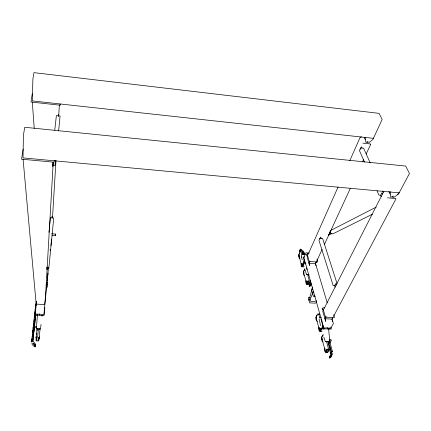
<?xml version="1.0" encoding="UTF-8"?>
<svg xmlns="http://www.w3.org/2000/svg" width="431" height="431" viewBox="0 0 431 431"><rect width="100%" height="100%" fill="white"/><g stroke="black" fill="none" stroke-linecap="round" stroke-linejoin="round"><path stroke-width="0.65" d="M328.567 349.158L328.045 352.105L327.425 352.677L326.644 352.38M320.933 328.039L320.707 329.968L320.028 330.949M322.199 327.328L322.21 326.746M312.497 287.078L312.066 289.352M332.43 351.804L332.107 351.249M307.847 281.184L307.637 283.005L307.028 284.024M308.133 281.858L308.149 281.098M308.634 274.294L308.531 275.274M303.225 264.295L303.241 263.562M304.351 259.37C303.494 259.796 304.081 263.971 304.34 262.635M31.775 341.341L32.158 339.105M32.918 343.216C37.686 347.849 35.471 343.076 32.88 341.363L32.928 339.515L32.438 339.062M34.318 318.078L34.669 316.483M35.207 310.083L35.455 305.918L36.56 304.992M35.38 346.238L35.439 344.994M39.544 315.077L39.679 313.811M52.189 235.482L55.486 235.719L55.615 234.092L51.655 233.812M331.881 354.794C332.425 356.987 327.344 360.036 329.86 356.647M46.968 267.344L47.054 269.639L47.216 268.044L48.838 268.147L53.536 220.23L53.676 217.957L52.167 217.844M52.792 165.585L53.067 162.196M46.995 268.034L47.065 266.891M52.894 165.245L53.035 162.805M44.856 307.696L44.097 315.492L34.959 315.056L35.816 307.244M53.245 162.153L45.508 296.528L44.716 304.539L36.188 304.108L23.069 159.168M48.03 273.114L47.254 281.104M52.232 217.612L52.103 216.459L51.962 217.827L50.449 217.714L49.349 228.365M58.379 116.284L58.487 114.501L58.115 115.788L56.386 115.605L54.753 130.194M52.469 218.091L55.987 160.424M58.691 116.165L59.386 104.765M51.569 239.286L50.944 245.692M304.286 253.293L304.022 252.868M36.754 337.899C36.333 339.407 35.531 337.511 36.091 336.638M301.124 249.84C300.569 248.137 298.597 251.849 300.272 251.645M37.405 329.688C37.475 328.045 37.691 329.273 37.104 328.848M38.451 328.697L37.621 337.274L38.806 337.322L38.661 340.226L38.935 340.237L40.083 328.955M38.591 337.753L38.548 338.491L38.596 338.136M36.743 337.161L36.5 341.05L36.786 340.743L38.343 341.099L38.596 338.885M38.574 337.301L38.122 340.528M39.787 328.621L39.733 329.149L39.377 328.945M41.705 315.233L41.624 315.955M36.861 337.856L36.797 340.474M37.411 315.664L36.269 328.837L40.541 329.02L41.026 324.414M36.802 337.861L36.737 338.41M48.541 267.209L43.881 314.452L35.369 314.048L36.409 301.479M50.179 250.578L50.308 249.247M48.94 232.357L49.215 229.696M55.502 160.79L55.017 165.439L53.148 165.267L52.722 166.808M58.632 130.916L60.071 115.998L58.347 115.815M37.034 328.616L36.026 340.124L36.301 340.134L36.581 337.478M36.716 334.569L36.856 333.238M37.136 330.577L37.276 329.252M42.604 315.083L42.491 316.004L42.173 315.988M332.802 353.571L330.739 356.588L330.178 356.572L329.936 355.995L331.514 354.137L331.865 353.124L328.718 341.891M37.093 314.964L37.185 314.134M54.311 160.31L54.112 162.196L21.55 159.184L23.123 149.11M60.34 103.941L60.2 105.212L30.973 102.018L32.255 93.764M32.848 340.221L34.248 327.479M34.388 326.229L35.606 315.163M32.918 340.797L34.448 326.86M34.582 325.62L35.789 314.63M31.77 340.178L32.912 329.947M33.192 327.431L35.493 306.732M35.628 305.547L36.457 301.533M31.7 342.047L32.131 338.179M32.271 336.902L32.557 334.354M32.697 333.088L32.977 330.566M33.252 328.061L33.747 326.558L36.565 326.267M33.532 325.572L33.807 323.099M33.941 321.871L34.216 319.425M34.485 316.995L34.62 315.788M34.884 313.38L35.153 310.993M35.283 309.803L35.547 307.438M35.805 305.089L35.988 304.178M55.491 235.692L55.615 234.092M301.77 256.892L301.867 257.377M301.177 263.309L301.14 265.453L301.662 266.843L302.562 266.676L303.241 264.849M302.939 264.268L302.584 265.9L301.942 266.509L302.788 266.126M303.144 265.022L303.203 264.289M303.936 261.827L304.351 260.798M305.994 280.7C305.924 281.82 305.531 284.476 307.168 284.503L308.025 282.93M307.89 274.358L307.788 275.226L309.291 280.565L309.027 281.131M308.106 281.847L307.901 283.286M309.415 281.939L308.72 284.347L308.041 284.616L307.54 284.121M318.848 327.134C318.757 328.465 318.401 331.218 320.179 331.471L320.993 330.297L321.219 328.767L321.16 329.591M321.246 329.327L321.316 328.718M322.194 326.86L322.62 324.473M321.698 337.441L321.817 340.592L322.307 341.632L323.067 341.902M324.635 348.038L324.758 351.249L325.572 352.58L326.65 352.052L327.172 349.099L326.876 351.303L326.089 352.359L327.215 352.402L326.913 352.369M326.817 349.848C327.344 350.64 325.19 352.65 326.509 351.89M302.998 265.695L303.128 264.957M308.03 282.531L307.702 283.673L306.964 284.309L307.998 284.374L307.75 284.228M322.232 326.558L322.49 325.917L323.148 325.858M311.775 290.225L309.593 297.918L310.525 301.317L315.449 301.592M304.361 261.326L304.528 260.949M307.158 282.052L306.98 282.359M311.581 284.061C311.29 286.259 306.947 287.698 310.175 284.638M320.976 330.141L320.513 331.035L319.947 331.207L321.041 331.256M321.871 336.735L322.383 335.76L323.148 335.587M312.604 293.414L310.061 299.615L308.849 299.545L309.038 300.752M300.385 251.542L300.876 250.406M302.772 254.651L303.629 252.841M303.208 263.513L301.819 266.159L298.715 254.926L300.105 251.699L301.183 251.779L301.883 254.268M34.48 344.116L34.351 346.416L35.073 346.605M309.528 265.367L307.055 256.79L307.939 254.807M308.251 254.096L338.06 187.038M349.821 160.585L360.214 137.203M304.857 268.675L303.408 271.902L306.678 283.717L308.117 281.077M365.558 137.241L365.062 138.34L366.038 142.709M308.903 263.201L309.797 261.218M319.807 239.065L320.723 237.028L321.31 238.343L322.593 238.44L337.117 283.754M360.3 149.395L361.474 146.793L362.229 148.081L363.656 148.237L370.186 162.87M309.296 262.716L309.964 261.229M32.901 331.881L32.982 327.63L33.392 326.811M316.295 261.665L315.384 263.643L316.025 265.803M328.524 235.175L330.254 231.425M316.462 261.676L315.546 263.653L309.55 263.244M316.79 260.965L322.151 249.355M324.414 244.463L350.381 188.245M362.519 161.964L363.651 159.518M366.188 154.023L370.708 144.245M310.412 280.635L308.698 283.84M310.051 283.943C307.351 287.262 311.915 286.286 310.584 283.857M313.488 291.485L312.971 292.563L312.4 292.768L312.863 292.794M318.434 314.603L318.719 314.043L319.894 318.218M334.72 285.699L335.749 283.668L336.228 285.166M380.638 195.254L381.715 193.136M325.653 321.289L322.754 311.241L323.509 309.765M324.123 308.564L383.886 191.224M319.08 319.064L320.589 325.626M321.682 321.483L323.6 328.772L331.272 329.133L330.798 327.027M390.561 191.752L389.974 192.878L390.885 197.317M325.944 316.78L324.92 318.751L332.08 319.112L332.861 317.642M325.615 317.776L326.122 316.79M321.251 328.023L319.657 330.642L315.934 317.184L317.545 313.978L319.894 314.102M323.25 334.354L321.564 337.538L325.502 351.766L327.167 349.169L328.158 349.212L328.47 348.652L326.655 342.209M332.684 317.631L331.897 319.102L332.657 321.639M333.497 316.446L395.954 198.88M328.169 344.461L330.394 340.522L329.86 340.21M329.99 343.178L331.342 340.409L331.035 339.682L329.85 339.251M302.81 266.089L302.104 266.757L302.88 266.703M304.044 266.342L303.279 267.069L302.675 266.611M314.14 295.65L314.819 295.257M330.572 355.807L330.927 354.794L329.467 349.46M320.939 330.318L320.637 330.749M322.119 330.938L321.531 331.536L320.788 331.299M46.365 288.264L47.324 287.024L47.76 282.542L46.456 282.467M331.487 353.474C329.968 354.147 330.889 351.631 331.66 351.233M299.685 253.035L299.006 254.279L298.769 256.375L299.114 258.104L299.954 258.465M310.972 282.935C308.79 283.517 310.137 285.947 311.198 283.927M304.41 269.989L303.704 271.223L303.462 273.362L303.823 275.172L304.701 275.603M307.589 283.803L306.991 284.067M368.607 142.947L372.923 139.439L382.152 119.468L379.059 113.358L33.957 72.64L32.901 78.911L32.287 100.913L373.429 138.34L373.311 138.092M397.42 194.408L398.422 193.664M305.956 263.163C304.922 264.839 303.613 263.497 303.887 262.113M35.035 319.096L35.337 318.757L35.191 316.51M307.389 274.423L306.71 274.655L306.597 274.342M322.135 337.904L321.968 339.316L322.846 339.515M393.309 197.829L398.567 193.966L409.45 173.477L405.7 166.064L24.745 127.269L23.43 135.054L23.021 157.897L399.16 192.846L399.02 192.538M325.087 348.555L324.807 349.433L325.146 350.166M360.321 137.451L361.447 136.81M376.22 207.112L330.221 230.682L330.275 233.554L331.568 233.656M328.697 235.186L331.741 233.667L333.034 233.769L372.406 214.234M324.602 328.767L322.921 329.279L322.194 327.172M326.245 341.433L325.427 341.541M327.7 341.67L328.147 341.519M365.639 139.504L365.326 139.601L364.287 137.322M320.389 330.916L319.969 330.949M299.222 255.007L299.017 256.294L299.782 256.423M304.248 261.294L304.173 262.441M301.555 263.411L301.463 264.823M303.947 272.036L303.85 273.464M34.696 343.965L35.466 344.374M306.398 280.883L306.134 282.079L306.91 282.37M316.548 317.475L316.209 318.143L316.451 319.005M317.372 321.332C315.255 320.664 315.637 316.586 317.022 315.223L317.458 315.223M322.62 326.396L322.539 327.662M319.339 327.549L319.048 328.794L319.883 329.133M327.711 351.858L329.693 348.706L327.679 341.584M38.284 338.48L39.329 338.524L39.485 336.773M36.5 327.312L34.103 327.522L33.817 331.924M322.997 328.233L322.463 328.126L322.221 327.474M36.78 315.751L37.104 315.767M319.797 317.663L321.542 317.749M322.841 309.937L322.043 308.768M324.915 307.869L323.013 307.766L322.83 308.127L325.448 317.151L334.429 317.609L333.842 314.684M310.104 297.541L308.273 297.438L309.62 302.874L315.314 303.187L316.634 302.066L316.182 300.482M46.596 284.719L47.545 284.772M47.103 276.923L47.647 276.955L47.092 277.187M315.293 296.544L313.429 296.436L311.376 289.136L312.717 288.98M335.194 287.197L334.537 285.688L333.174 285.608L318.935 240.266L319.856 238.235L321.138 238.332M309.119 274.552L306.495 274.385L304.852 269.386M305.175 254.597L301.964 254.371L301.307 255.879L302.196 259.882M307.136 255.588L306.446 254.678M304.572 256.968L303.332 257.065L305.003 262.969M309.183 253.04L305.908 252.808L303.828 257.533L323.735 327.835L330.879 328.174L333.389 323.509L332.236 319.64M308.51 253.487L307.238 253.401L307.082 253.757L309.313 261.461L317.652 262.032L317.044 259.112M381.295 196.741L380.433 195.238L378.903 195.098L377.033 190.82M387.415 197.813L395.814 198.572M362.035 148.065L360.602 147.908L359.427 150.511L364.497 162.115M362.886 143.162L370.59 143.992M330.809 355.543L330.572 355.478C327.361 357.805 331.148 359.379 331.019 355.699M300.924 251.521C299.987 249.608 298.193 251.72 300.342 252.097M302.287 252.501L303.349 253.972M34.647 345.274L32.804 343.232M35.127 345.732C36.937 348.636 32.056 345.425 31.829 343.658M307.034 255.481L306.613 254.689M322.711 309.749L322.221 308.779M320.982 319.457L322.054 321.073M31.964 341.923L31.824 341.487M32.88 341.363L32.821 341.029M388.913 191.294L390.222 194.16M382.701 190.922L383.245 192.14M381.985 192.609L382.642 194.09M302.266 263.562L302.352 264.009M315.53 263.583L327.242 302.891M329.365 328.104L329.586 328.88M309.226 263.756L309.695 265.377M325.103 318.757L325.836 321.3M327.161 327.485L327.441 328.955L327.344 328.621M304.728 254.479L303.629 251.386L300.369 249.032L299.992 249.624L303.149 252.167L303.828 254.409M329.198 340.086L332.581 351.922M328.282 341.767L328.611 342.936M329.279 345.279L331.299 352.396M331.638 353.592L331.784 354.11M302.26 251.855L302.966 254.349M310.32 281.718L310.773 283.512M323.8 337.101L325.265 341.411L328.853 341.567L329.661 340.086L328.573 328.384M308.063 280.489L308.117 281.152M306.759 267.807L306.915 269.693M303.16 262.975L303.214 263.616M32.32 102.169L34.227 128.341M391.779 196.902C392.636 198.422 394.812 194.424 391.779 196.902M366.873 142.09C367.072 143.76 369.653 140.21 366.873 142.09"/></g></svg>
